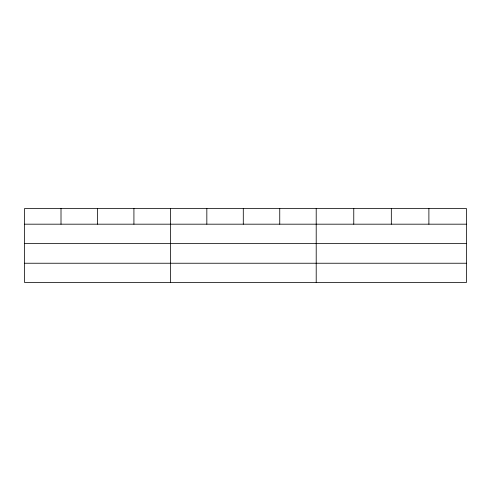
<?xml version="1.0" encoding="UTF-8"?>
<svg xmlns="http://www.w3.org/2000/svg" width="491" height="491" viewBox="0 0 491 491"><rect width="100%" height="100%" fill="white"/><g stroke="black" fill="none" stroke-linecap="round" stroke-linejoin="round"><path stroke-width="0.74" d="M466.45 243.419L466.45 208.528L24.55 208.528L24.55 282.472L466.45 282.472L466.45 243.419L24.55 243.419M24.55 224.184L466.45 224.184M24.55 263.237L466.45 263.237M428.888 208.528L428.888 224.184M391.327 208.528L391.327 224.184M353.765 208.528L353.765 224.184M316.204 208.528L316.204 282.472M279.747 208.528L279.747 224.184M243.29 208.528L243.29 224.184M206.834 208.528L206.834 224.184M170.377 208.528L170.377 282.472M133.92 208.528L133.92 224.184M97.464 208.528L97.464 224.184M61.007 208.528L61.007 224.184"/></g></svg>
